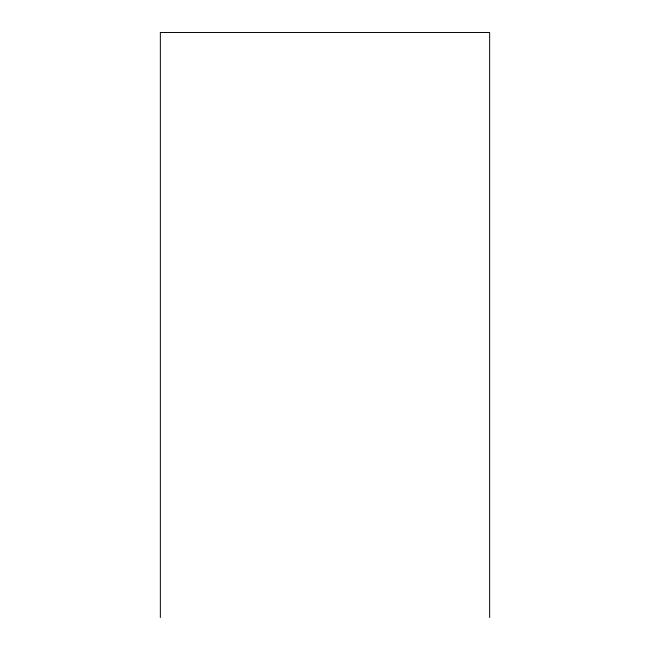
<?xml version="1.0" encoding="UTF-8"?>
<svg xmlns="http://www.w3.org/2000/svg" width="650" height="650" viewBox="0 0 650 650"><rect width="100%" height="100%" fill="white"/><g stroke="black" fill="none" stroke-linecap="round" stroke-linejoin="round"><path stroke-width="0.97" d="M489.653 617.5L489.653 32.5L160.347 32.5L160.347 617.5"/></g></svg>
